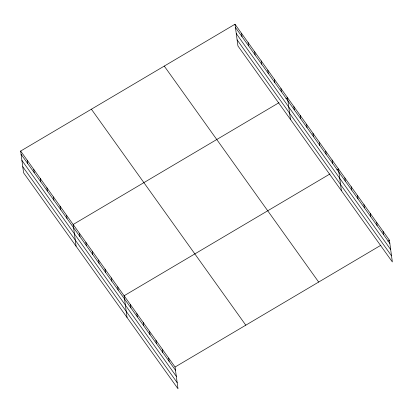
<?xml version="1.0" encoding="UTF-8"?>
<svg xmlns="http://www.w3.org/2000/svg" width="413" height="413" viewBox="0 0 413 413"><rect width="100%" height="100%" fill="white"/><g stroke="black" fill="none" stroke-linecap="round" stroke-linejoin="round"><path stroke-width="0.62" d="M20.65 151.06L175.06 367.028L177.998 388.767L23.587 172.799L20.65 151.06L235.002 24.233L389.413 240.201L392.35 261.94L237.94 45.972L235.002 24.233M278.992 102.698L73.147 224.491L76.09 246.225M285.904 98.604L287.5 97.664L290.437 119.398M329.946 173.966L124.106 295.76L127.044 317.499M336.858 169.877L338.454 168.932L341.396 190.672M175.06 367.028L380.9 245.239M387.817 241.146L389.413 240.201M235.441 27.475L389.851 243.448M236.262 33.582L390.672 249.55M237.114 39.865L391.524 255.838M164.266 66.085L318.676 282.058M91.387 109.208L245.797 325.176M21.089 154.302L175.499 370.275M21.915 160.409L176.325 376.377M22.761 166.692L177.177 382.665M383.042 231.295L383.481 234.538M376.671 222.385L377.11 225.632M370.301 213.475L370.74 216.722M363.936 204.569L364.374 207.811M357.565 195.659L358.004 198.906M351.195 186.748L351.633 189.995M344.824 177.843L345.263 181.085M332.088 160.022L332.527 163.269M325.718 151.117L326.156 154.359M319.347 142.206L319.786 145.453M312.977 133.296L313.415 136.543M306.606 124.39L307.045 127.632M300.241 115.48L300.679 118.727M293.87 106.569L294.309 109.817M280.938 88.485L281.377 91.727M274.377 79.306L274.815 82.548M267.81 70.127L268.249 73.369M261.248 60.948L261.687 64.191M254.687 51.77L255.126 55.012M248.125 42.591L248.564 45.833M241.564 33.412L242.003 36.654M168.69 358.123L169.129 361.365M162.324 349.212L162.763 352.459M155.954 340.302L156.393 343.549M149.583 331.396L150.022 334.638M143.213 322.486L143.652 325.733M136.842 313.575L137.281 316.823M130.477 304.67L130.916 307.912M117.736 286.849L118.175 290.096M111.365 277.944L111.804 281.186M104.995 269.033L105.434 272.281M98.63 260.123L99.068 263.37M92.259 251.218L92.698 254.46M85.889 242.307L86.327 245.554M79.518 233.397L79.957 236.644M66.586 215.312L67.025 218.554M60.024 206.133L60.463 209.376M53.463 196.955L53.902 200.197M46.901 187.776L47.34 191.018M40.34 178.597L40.779 181.839M33.773 169.418L34.212 172.66M27.212 160.239L27.65 163.481"/></g></svg>
